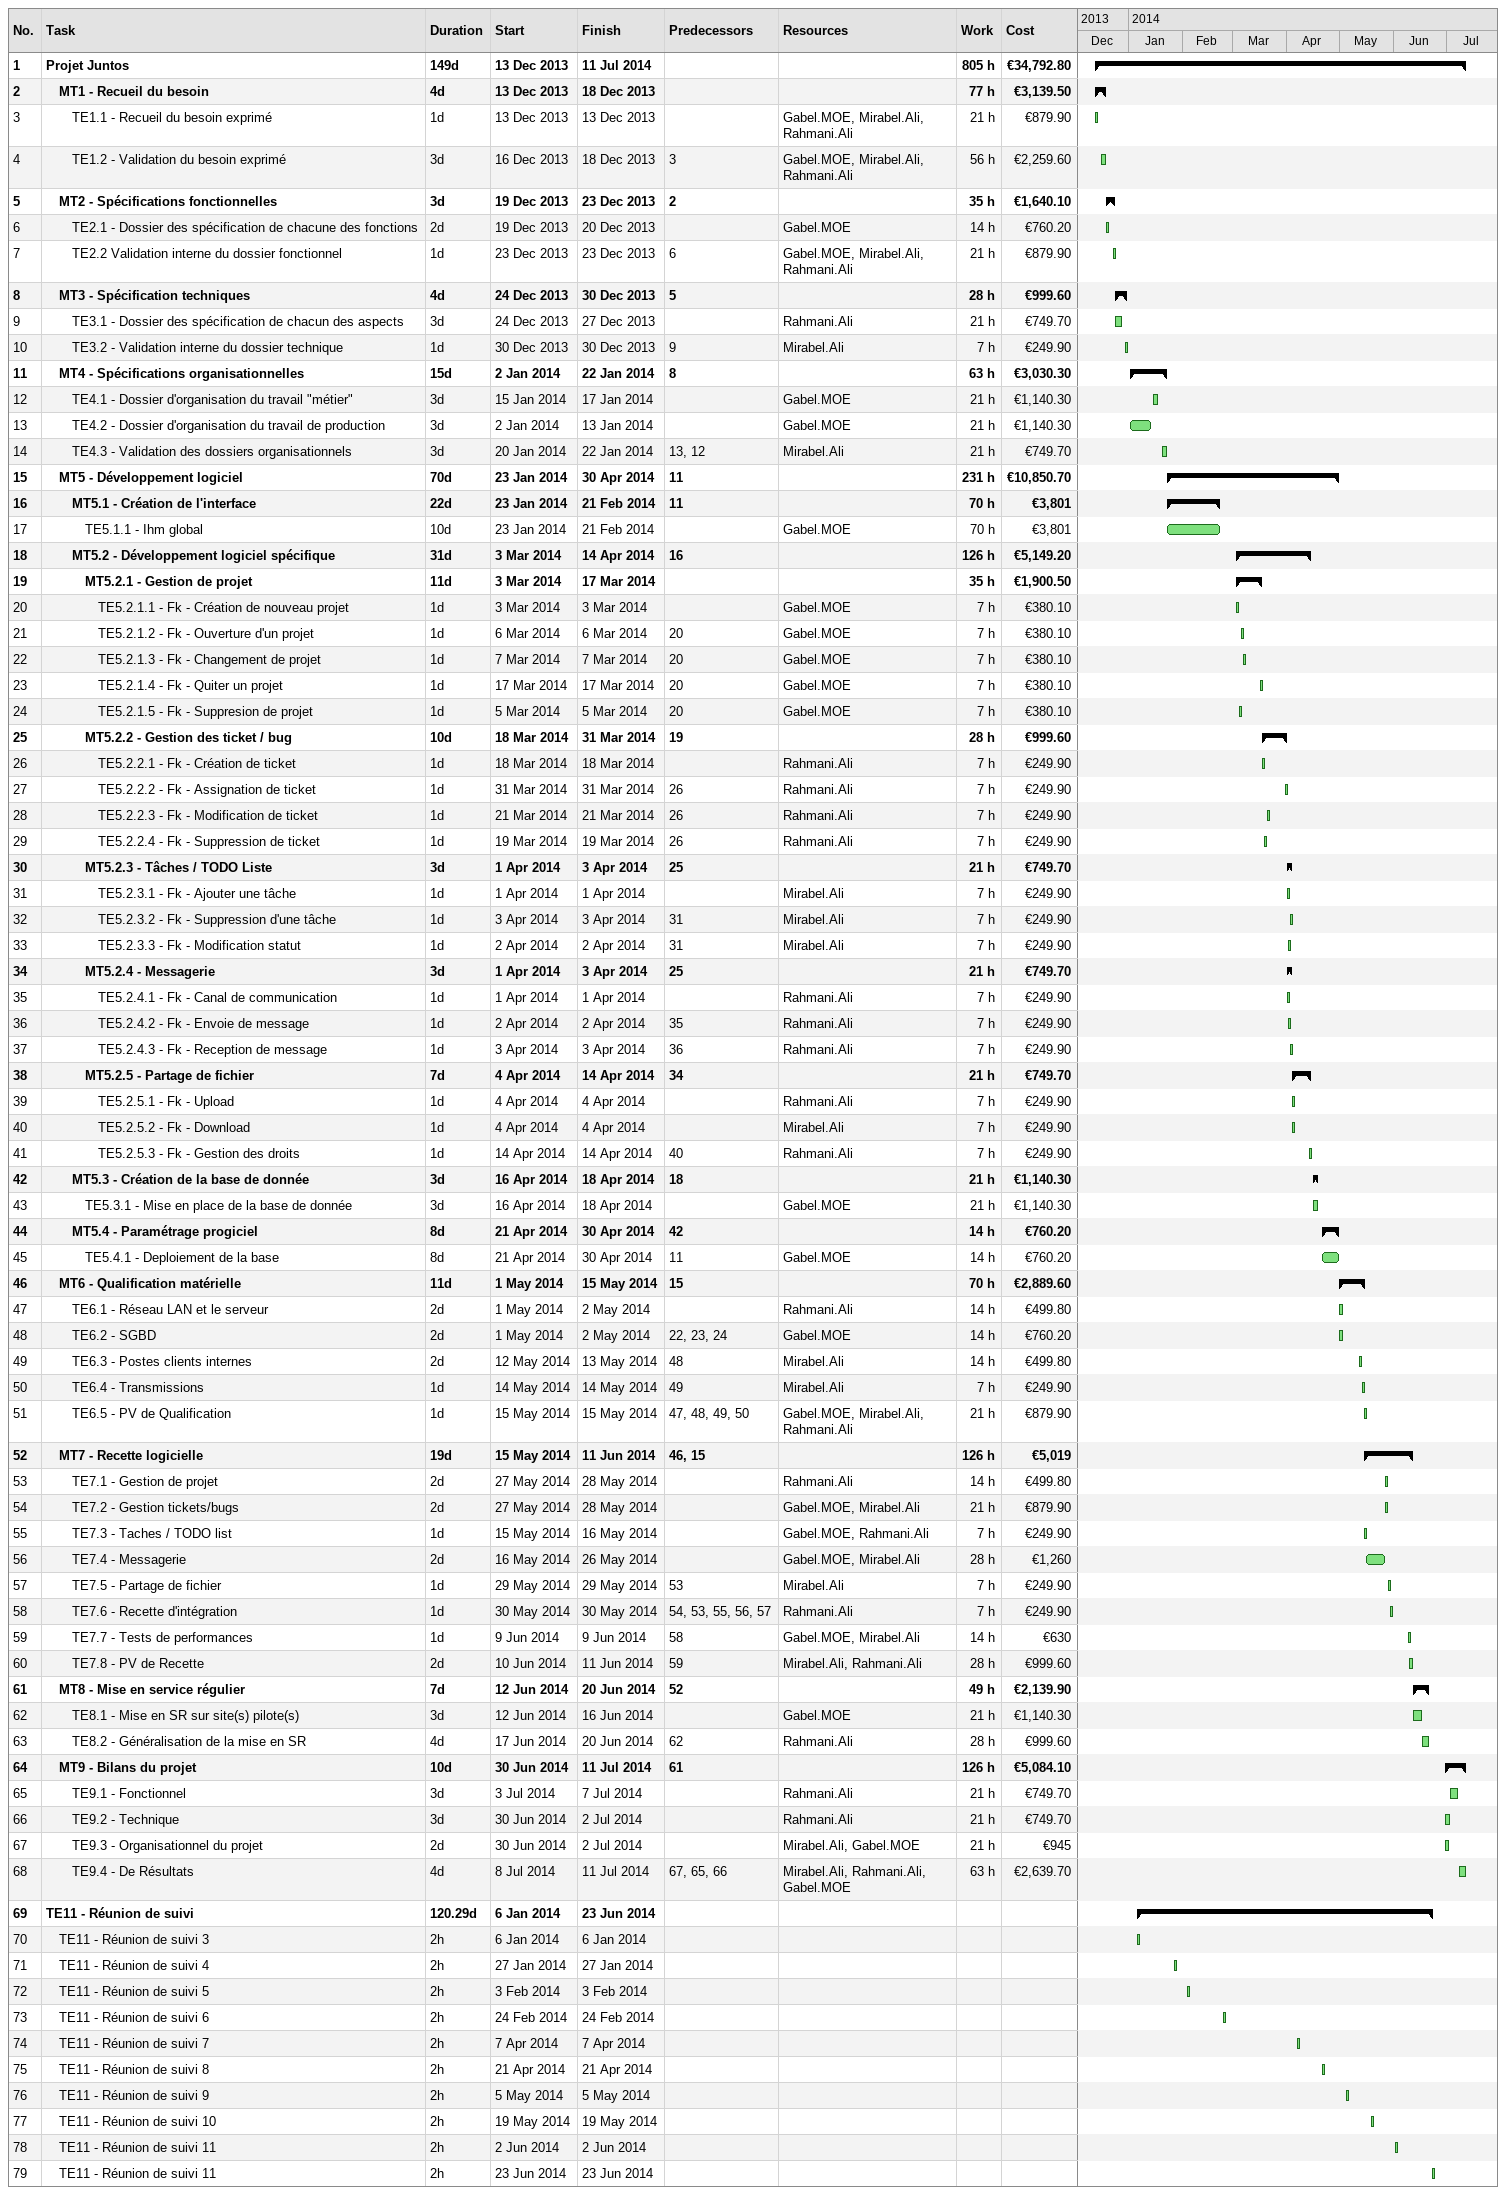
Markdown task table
| ID | Level | Task | Duration | Start | Finish | Predecessors | Resources | Work (h) | Cost (€) |
|---|---|---|---|---|---|---|---|---|---|
| 1 | 1 | **Projet Juntos** | 149d | 2013-12-13 | 2014-07-11 |  |  | 805 | 34792.80 |
| 2 | 2 | **MT1 - Recueil du besoin** | 4d | 2013-12-13 | 2013-12-18 |  |  | 77 | 3139.50 |
| 3 | 3 | TE1.1 - Recueil du besoin exprimé | 1d | 2013-12-13 | 2013-12-13 |  | Gabel.MOE, Mirabel.Ali, Rahmani.Ali | 21 | 879.90 |
| 4 | 3 | TE1.2 - Validation du besoin exprimé | 3d | 2013-12-16 | 2013-12-18 | 3 | Gabel.MOE, Mirabel.Ali, Rahmani.Ali | 56 | 2259.60 |
| 5 | 2 | **MT2 - Spécifications fonctionnelles** | 3d | 2013-12-19 | 2013-12-23 | 2 |  | 35 | 1640.10 |
| 6 | 3 | TE2.1 - Dossier des spécification de chacune des fonctions | 2d | 2013-12-19 | 2013-12-20 |  | Gabel.MOE | 14 | 760.20 |
| 7 | 3 | TE2.2 Validation interne du dossier fonctionnel | 1d | 2013-12-23 | 2013-12-23 | 6 | Gabel.MOE, Mirabel.Ali, Rahmani.Ali | 21 | 879.90 |
| 8 | 2 | **MT3 - Spécification techniques** | 4d | 2013-12-24 | 2013-12-30 | 5 |  | 28 | 999.60 |
| 9 | 3 | TE3.1 - Dossier des spécification de chacun des aspects | 3d | 2013-12-24 | 2013-12-27 |  | Rahmani.Ali | 21 | 749.70 |
| 10 | 3 | TE3.2 - Validation interne du dossier technique | 1d | 2013-12-30 | 2013-12-30 | 9 | Mirabel.Ali | 7 | 249.90 |
| 11 | 2 | **MT4 - Spécifications organisationnelles** | 15d | 2014-01-02 | 2014-01-22 | 8 |  | 63 | 3030.30 |
| 12 | 3 | TE4.1 - Dossier d'organisation du travail "métier" | 3d | 2014-01-15 | 2014-01-17 |  | Gabel.MOE | 21 | 1140.30 |
| 13 | 3 | TE4.2 - Dossier d'organisation du travail de production | 3d | 2014-01-02 | 2014-01-13 |  | Gabel.MOE | 21 | 1140.30 |
| 14 | 3 | TE4.3 - Validation des dossiers organisationnels | 3d | 2014-01-20 | 2014-01-22 | 13, 12 | Mirabel.Ali | 21 | 749.70 |
| 15 | 2 | **MT5 - Développement logiciel** | 70d | 2014-01-23 | 2014-04-30 | 11 |  | 231 | 10850.70 |
| 16 | 3 | **MT5.1 - Création de l'interface** | 22d | 2014-01-23 | 2014-02-21 | 11 |  | 70 | 3801 |
| 17 | 4 | TE5.1.1 - Ihm global | 10d | 2014-01-23 | 2014-02-21 |  | Gabel.MOE | 70 | 3801 |
| 18 | 3 | **MT5.2 - Développement logiciel spécifique** | 31d | 2014-03-03 | 2014-04-14 | 16 |  | 126 | 5149.20 |
| 19 | 4 | **MT5.2.1 - Gestion de projet** | 11d | 2014-03-03 | 2014-03-17 |  |  | 35 | 1900.50 |
| 20 | 5 | TE5.2.1.1 - Fk - Création de nouveau projet | 1d | 2014-03-03 | 2014-03-03 |  | Gabel.MOE | 7 | 380.10 |
| 21 | 5 | TE5.2.1.2 - Fk - Ouverture d'un projet | 1d | 2014-03-06 | 2014-03-06 | 20 | Gabel.MOE | 7 | 380.10 |
| 22 | 5 | TE5.2.1.3 - Fk - Changement de projet | 1d | 2014-03-07 | 2014-03-07 | 20 | Gabel.MOE | 7 | 380.10 |
| 23 | 5 | TE5.2.1.4 - Fk - Quiter un projet | 1d | 2014-03-17 | 2014-03-17 | 20 | Gabel.MOE | 7 | 380.10 |
| 24 | 5 | TE5.2.1.5 - Fk - Suppresion de projet | 1d | 2014-03-05 | 2014-03-05 | 20 | Gabel.MOE | 7 | 380.10 |
| 25 | 4 | **MT5.2.2 - Gestion des ticket / bug** | 10d | 2014-03-18 | 2014-03-31 | 19 |  | 28 | 999.60 |
| 26 | 5 | TE5.2.2.1 - Fk - Création de ticket | 1d | 2014-03-18 | 2014-03-18 |  | Rahmani.Ali | 7 | 249.90 |
| 27 | 5 | TE5.2.2.2 - Fk - Assignation de ticket | 1d | 2014-03-31 | 2014-03-31 | 26 | Rahmani.Ali | 7 | 249.90 |
| 28 | 5 | TE5.2.2.3 - Fk - Modification de ticket | 1d | 2014-03-21 | 2014-03-21 | 26 | Rahmani.Ali | 7 | 249.90 |
| 29 | 5 | TE5.2.2.4 - Fk - Suppression de ticket | 1d | 2014-03-19 | 2014-03-19 | 26 | Rahmani.Ali | 7 | 249.90 |
| 30 | 4 | **MT5.2.3 - Tâches / TODO Liste** | 3d | 2014-04-01 | 2014-04-03 | 25 |  | 21 | 749.70 |
| 31 | 5 | TE5.2.3.1 - Fk - Ajouter une tâche | 1d | 2014-04-01 | 2014-04-01 |  | Mirabel.Ali | 7 | 249.90 |
| 32 | 5 | TE5.2.3.2 - Fk - Suppression d'une tâche | 1d | 2014-04-03 | 2014-04-03 | 31 | Mirabel.Ali | 7 | 249.90 |
| 33 | 5 | TE5.2.3.3 - Fk - Modification statut | 1d | 2014-04-02 | 2014-04-02 | 31 | Mirabel.Ali | 7 | 249.90 |
| 34 | 4 | **MT5.2.4 - Messagerie** | 3d | 2014-04-01 | 2014-04-03 | 25 |  | 21 | 749.70 |
| 35 | 5 | TE5.2.4.1 - Fk - Canal de communication | 1d | 2014-04-01 | 2014-04-01 |  | Rahmani.Ali | 7 | 249.90 |
| 36 | 5 | TE5.2.4.2 - Fk - Envoie de message | 1d | 2014-04-02 | 2014-04-02 | 35 | Rahmani.Ali | 7 | 249.90 |
| 37 | 5 | TE5.2.4.3 - Fk - Reception de message | 1d | 2014-04-03 | 2014-04-03 | 36 | Rahmani.Ali | 7 | 249.90 |
| 38 | 4 | **MT5.2.5 - Partage de fichier** | 7d | 2014-04-04 | 2014-04-14 | 34 |  | 21 | 749.70 |
| 39 | 5 | TE5.2.5.1 - Fk - Upload | 1d | 2014-04-04 | 2014-04-04 |  | Rahmani.Ali | 7 | 249.90 |
| 40 | 5 | TE5.2.5.2 - Fk - Download | 1d | 2014-04-04 | 2014-04-04 |  | Mirabel.Ali | 7 | 249.90 |
| 41 | 5 | TE5.2.5.3 - Fk - Gestion des droits | 1d | 2014-04-14 | 2014-04-14 | 40 | Rahmani.Ali | 7 | 249.90 |
| 42 | 3 | **MT5.3 - Création de la base de donnée** | 3d | 2014-04-16 | 2014-04-18 | 18 |  | 21 | 1140.30 |
| 43 | 4 | TE5.3.1 - Mise en place de la base de donnée | 3d | 2014-04-16 | 2014-04-18 |  | Gabel.MOE | 21 | 1140.30 |
| 44 | 3 | **MT5.4 - Paramétrage progiciel** | 8d | 2014-04-21 | 2014-04-30 | 42 |  | 14 | 760.20 |
| 45 | 4 | TE5.4.1 - Deploiement de la base | 8d | 2014-04-21 | 2014-04-30 | 11 | Gabel.MOE | 14 | 760.20 |
| 46 | 2 | **MT6 - Qualification matérielle** | 11d | 2014-05-01 | 2014-05-15 | 15 |  | 70 | 2889.60 |
| 47 | 3 | TE6.1 - Réseau LAN et le serveur | 2d | 2014-05-01 | 2014-05-02 |  | Rahmani.Ali | 14 | 499.80 |
| 48 | 3 | TE6.2 - SGBD | 2d | 2014-05-01 | 2014-05-02 | 22, 23, 24 | Gabel.MOE | 14 | 760.20 |
| 49 | 3 | TE6.3 - Postes clients internes | 2d | 2014-05-12 | 2014-05-13 | 48 | Mirabel.Ali | 14 | 499.80 |
| 50 | 3 | TE6.4 - Transmissions | 1d | 2014-05-14 | 2014-05-14 | 49 | Mirabel.Ali | 7 | 249.90 |
| 51 | 3 | TE6.5 - PV de Qualification | 1d | 2014-05-15 | 2014-05-15 | 47, 48, 49, 50 | Gabel.MOE, Mirabel.Ali, Rahmani.Ali | 21 | 879.90 |
| 52 | 2 | **MT7 - Recette logicielle** | 19d | 2014-05-15 | 2014-06-11 | 46, 15 |  | 126 | 5019 |
| 53 | 3 | TE7.1 - Gestion de projet | 2d | 2014-05-27 | 2014-05-28 |  | Rahmani.Ali | 14 | 499.80 |
| 54 | 3 | TE7.2 - Gestion tickets/bugs | 2d | 2014-05-27 | 2014-05-28 |  | Gabel.MOE, Mirabel.Ali | 21 | 879.90 |
| 55 | 3 | TE7.3 - Taches / TODO list | 1d | 2014-05-15 | 2014-05-16 |  | Gabel.MOE, Rahmani.Ali | 7 | 249.90 |
| 56 | 3 | TE7.4 - Messagerie | 2d | 2014-05-16 | 2014-05-26 |  | Gabel.MOE, Mirabel.Ali | 28 | 1260 |
| 57 | 3 | TE7.5 - Partage de fichier | 1d | 2014-05-29 | 2014-05-29 | 53 | Mirabel.Ali | 7 | 249.90 |
| 58 | 3 | TE7.6 - Recette d'intégration | 1d | 2014-05-30 | 2014-05-30 | 54, 53, 55, 56, 57 | Rahmani.Ali | 7 | 249.90 |
| 59 | 3 | TE7.7 - Tests de performances | 1d | 2014-06-09 | 2014-06-09 | 58 | Gabel.MOE, Mirabel.Ali | 14 | 630 |
| 60 | 3 | TE7.8 - PV de Recette | 2d | 2014-06-10 | 2014-06-11 | 59 | Mirabel.Ali, Rahmani.Ali | 28 | 999.60 |
| 61 | 2 | **MT8 - Mise en service régulier** | 7d | 2014-06-12 | 2014-06-20 | 52 |  | 49 | 2139.90 |
| 62 | 3 | TE8.1 - Mise en SR sur site(s) pilote(s) | 3d | 2014-06-12 | 2014-06-16 |  | Gabel.MOE | 21 | 1140.30 |
| 63 | 3 | TE8.2 - Généralisation de la mise en SR | 4d | 2014-06-17 | 2014-06-20 | 62 | Rahmani.Ali | 28 | 999.60 |
| 64 | 2 | **MT9 - Bilans du projet** | 10d | 2014-06-30 | 2014-07-11 | 61 |  | 126 | 5084.10 |
| 65 | 3 | TE9.1 - Fonctionnel | 3d | 2014-07-03 | 2014-07-07 |  | Rahmani.Ali | 21 | 749.70 |
| 66 | 3 | TE9.2 - Technique | 3d | 2014-06-30 | 2014-07-02 |  | Rahmani.Ali | 21 | 749.70 |
| 67 | 3 | TE9.3 - Organisationnel du projet | 2d | 2014-06-30 | 2014-07-02 |  | Mirabel.Ali, Gabel.MOE | 21 | 945 |
| 68 | 3 | TE9.4 - De Résultats | 4d | 2014-07-08 | 2014-07-11 | 67, 65, 66 | Mirabel.Ali, Rahmani.Ali, Gabel.MOE | 63 | 2639.70 |
| 69 | 1 | **TE11 - Réunion de suivi** | 120.29d | 2014-01-06 | 2014-06-23 |  |  |  |  |
| 70 | 2 | TE11 - Réunion de suivi 3 | 2h | 2014-01-06 | 2014-01-06 |  |  |  |  |
| 71 | 2 | TE11 - Réunion de suivi 4 | 2h | 2014-01-27 | 2014-01-27 |  |  |  |  |
| 72 | 2 | TE11 - Réunion de suivi 5 | 2h | 2014-02-03 | 2014-02-03 |  |  |  |  |
| 73 | 2 | TE11 - Réunion de suivi 6 | 2h | 2014-02-24 | 2014-02-24 |  |  |  |  |
| 74 | 2 | TE11 - Réunion de suivi 7 | 2h | 2014-04-07 | 2014-04-07 |  |  |  |  |
| 75 | 2 | TE11 - Réunion de suivi 8 | 2h | 2014-04-21 | 2014-04-21 |  |  |  |  |
| 76 | 2 | TE11 - Réunion de suivi 9 | 2h | 2014-05-05 | 2014-05-05 |  |  |  |  |
| 77 | 2 | TE11 - Réunion de suivi 10 | 2h | 2014-05-19 | 2014-05-19 |  |  |  |  |
| 78 | 2 | TE11 - Réunion de suivi 11 | 2h | 2014-06-02 | 2014-06-02 |  |  |  |  |
| 79 | 2 | TE11 - Réunion de suivi 11 | 2h | 2014-06-23 | 2014-06-23 |  |  |  |  |
